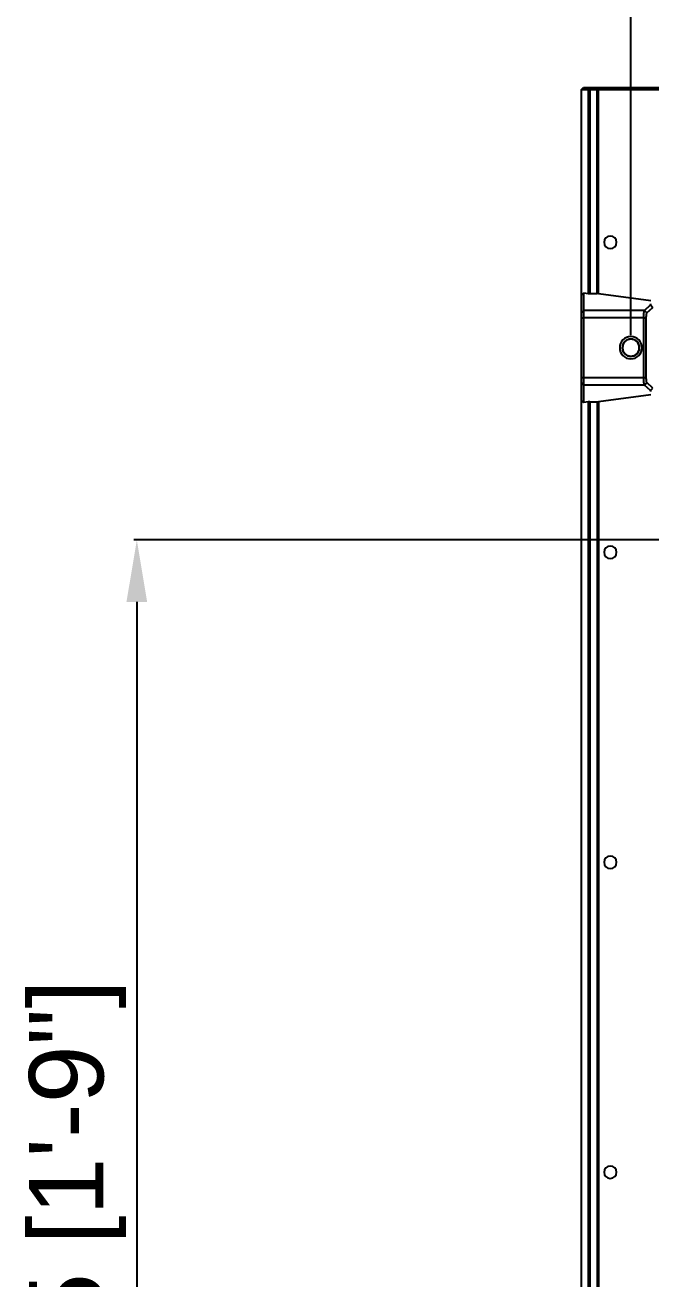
# Model space of a CAD drawing. Header units: millimetres. Extents: x -1070 to 42146, y 1440 to 12921.
# Drawn here: x 1833 to 2086, y 3041 to 3547 of the extents above; entities that cross this region are included whole.
import ezdxf

# ---------------------------------------------------------------- set-up
doc = ezdxf.new("R2010")
doc.units = ezdxf.units.MM
doc.layers.add('DIM', color=4, linetype='Continuous')
doc.layers.add('n', color=7, linetype='Continuous')
doc.styles.get("Standard").update_dxf_attribs({"font": 'arial.ttf'})
doc.dimstyles.new('ISO-200', dxfattribs={"dimtxt": 30, "dimasz": 25, "dimexe": 1.25, "dimexo": 5, "dimgap": 5, "dimtad": 1, "dimtoh": 1, "dimdec": 1, "dimdsep": 46, "dimtxsty": 'Standard', "dimcen": 2.5, "dimadec": 0, "dimazin": 0, "dimtfac": 1, "dimtdec": 1, "dimtmove": 0, "dimatfit": 3, "dimfxl": 1, "dimarcsym": 0})

# ---------------------------------------------------------------- blocks, each defined once
blk = doc.blocks.new('*D65')
at = {"layer": 'Defpoints', "color": 0, "transparency": 16777216}
for p in [(2537.58, 3764.4), (2077.58, 3416.54), (2537.58, 3416.54)]:
    blk.add_point(p, dxfattribs=at)
at = {"layer": 'DIM', "color": 0, "lineweight": -2, "transparency": 16777216}
for p, q in [((2077.58, 3421.54), (2077.58, 3765.65)), ((2102.58, 3764.4), (2512.58, 3764.4)), ((2537.58, 3421.54), (2537.58, 3765.65))]:
    blk.add_line(p, q, dxfattribs=at)
at = {"layer": 'DIM', "color": 0, "transparency": 16777216}
for points in [[(2102.58, 3768.56), (2102.58, 3760.23), (2077.58, 3764.4)], [(2512.58, 3768.56), (2512.58, 3760.23), (2537.58, 3764.4)]]:
    blk.add_solid(points, dxfattribs=at)
at = {"layer": 'DIM', "color": 0, "lineweight": -3, "transparency": 16777216, "insert": (2309.75, 3808.24), "char_height": 30, "attachment_point": 2}
blk.add_mtext('460 [1\'-6 1/8"]', dxfattribs=at)
blk = doc.blocks.new('*D68')
at = {"layer": 'Defpoints', "color": 0, "transparency": 16777216}
for p in [(2305.58, 3339.04), (1878.41, 2805.54), (2305.58, 2805.54)]:
    blk.add_point(p, dxfattribs=at)
at = {"layer": 'DIM', "color": 0, "lineweight": -2, "transparency": 16777216}
for p, q in [((2300.58, 3339.04), (1877.16, 3339.04)), ((1878.41, 3314.04), (1878.41, 2830.54)), ((2300.58, 2805.54), (1877.16, 2805.54))]:
    blk.add_line(p, q, dxfattribs=at)
at = {"layer": 'DIM', "color": 0, "transparency": 16777216}
for points in [[(1874.24, 3314.04), (1882.58, 3314.04), (1878.41, 3339.04)], [(1874.24, 2830.54), (1882.58, 2830.54), (1878.41, 2805.54)]]:
    blk.add_solid(points, dxfattribs=at)
at = {"layer": 'DIM', "color": 0, "lineweight": -3, "transparency": 16777216, "insert": (1834.96, 3050.09), "char_height": 30, "attachment_point": 2, "rotation": 90}
blk.add_mtext('533.5 [1\'-9"]', dxfattribs=at)

msp = doc.modelspace()

# ---------------------------------------------------------------- linework, layer by layer
at = {"layer": 'n', "color": 7, "linetype": 'Continuous', "lineweight": -3, "true_color": 0xffffff}
for p, q in [((2057.683, 3520.641), (2058.483, 3521.441)), ((2057.683, 3437.769), (2057.683, 3520.641)), ((2057.683, 3520.641), (2060.39, 3520.641)), ((2058.483, 3521.441), (2060.956, 3521.441)), ((2060.956, 3521.441), (2060.39, 3520.641)), ((2060.39, 3520.641), (2060.39, 3438.421)), ((2060.39, 3520.641), (2061.097, 3520.641)), ((2060.956, 3521.441), (2061.097, 3521.441)), ((2061.097, 3521.441), (2064.061, 3521.441)), ((2061.097, 3521.441), (2061.097, 3520.641)), ((2061.097, 3520.641), (2061.097, 3438.382)), ((2061.097, 3520.641), (2064.061, 3520.641)), ((2064.061, 3521.441), (2065.121, 3521.441)), ((2064.061, 3521.441), (2064.061, 3520.641)), ((2064.061, 3438.382), (2064.061, 3520.641)), ((2064.061, 3520.641), (2064.556, 3520.641)), ((2065.121, 3521.441), (2064.556, 3520.641)), ((2064.556, 3520.641), (2117.985, 3520.641)), ((2064.556, 3438.355), (2064.556, 3520.641)), ((2065.121, 3521.441), (2107.483, 3521.441)), ((2057.683, 3437.769), (2058.683, 3438.646)), ((2058.683, 3438.646), (2060.39, 3438.421)), ((2058.683, 3431.59), (2058.683, 3438.646)), ((2061.097, 3438.382), (2064.061, 3438.382)), ((2064.556, 3438.355), (2085.664, 3435.576)), ((2057.683, 3430.599), (2057.683, 3437.769)), ((2083.046, 3431.59), (2085.473, 3433.828)), ((2085.473, 3433.828), (2086.482, 3432.818)), ((2057.683, 3430.599), (2058.683, 3431.59)), ((2057.683, 3428.616), (2057.683, 3430.599)), ((2057.683, 3404.466), (2057.683, 3428.616)), ((2057.683, 3428.616), (2058.683, 3428.616)), ((2083.046, 3431.59), (2058.683, 3431.59)), ((2058.683, 3428.616), (2058.683, 3431.59)), ((2058.683, 3404.466), (2058.683, 3428.616)), ((2082.799, 3428.616), (2058.683, 3428.616)), ((2082.799, 3404.466), (2082.799, 3428.616)), ((2082.799, 3428.616), (2083.808, 3428.616)), ((2083.046, 3431.59), (2084.054, 3430.58)), ((2083.808, 3404.466), (2083.808, 3428.616)), ((2084.054, 3430.58), (2086.482, 3432.818)), ((2057.683, 3402.483), (2057.683, 3404.466)), ((2057.683, 3404.466), (2058.683, 3404.466)), ((2058.683, 3401.491), (2058.683, 3404.466)), ((2058.683, 3404.466), (2082.799, 3404.466)), ((2082.799, 3404.466), (2083.808, 3404.466)), ((2057.683, 3395.313), (2057.683, 3402.483)), ((2057.683, 3402.483), (2058.683, 3401.491)), ((2058.683, 3394.436), (2058.683, 3401.491)), ((2083.046, 3401.491), (2058.683, 3401.491)), ((2083.046, 3401.491), (2084.054, 3402.501)), ((2085.473, 3399.254), (2083.046, 3401.491)), ((2086.482, 3400.264), (2084.054, 3402.501)), ((2085.473, 3399.254), (2086.482, 3400.264)), ((2057.683, 2897.769), (2057.683, 3395.313)), ((2058.683, 3394.436), (2057.683, 3395.313)), ((2060.39, 3394.66), (2058.683, 3394.436)), ((2060.39, 3394.66), (2060.39, 3021.541)), ((2061.097, 3394.699), (2064.061, 3394.699)), ((2061.097, 3394.699), (2061.097, 3021.541)), ((2064.061, 3394.699), (2064.061, 2898.382)), ((2085.664, 3397.505), (2064.556, 3394.726)), ((2064.556, 3394.726), (2064.556, 2898.355))]:
    msp.add_line(p, q, dxfattribs=at)
for centre, radius, start, end in [((2069.302, 3459.041), 2.5, 0, 180), ((2069.302, 3459.041), 2.5, 180, 0), ((2077.583, 3416.541), 4.5, 0, 180), ((2077.583, 3416.541), 3.5, 0, 180), ((2077.583, 3416.541), 3.4, 2.6087, 177.3913), ((2077.583, 3416.541), 4.5, 180, 0), ((2077.583, 3416.541), 3.5, 180, 0), ((2077.583, 3416.541), 3.4, 177.3913, 180), ((2077.583, 3416.541), 3.4, 180, 182.6087), ((2077.583, 3416.541), 3.4, 182.6087, 357.3913), ((2077.583, 3416.541), 3.4, 0, 2.6087), ((2077.583, 3416.541), 3.4, 357.3913, 0), ((2069.302, 3334.041), 2.5, 0, 180), ((2069.302, 3334.041), 2.5, 180, 0), ((2069.302, 3209.041), 2.5, 0, 180), ((2069.302, 3209.041), 2.5, 180, 0), ((2069.302, 3084.041), 2.5, 0, 180), ((2069.302, 3084.041), 2.5, 180, 0)]:
    msp.add_arc(centre, radius, start, end, dxfattribs=at)
for centre, major_axis, start_param, end_param in [((2061.097, 3438.514), (1, 0), -2.3561945, -1.5707963), ((2064.061, 3438.29), (0.7, 0), 0.7853982, 1.5707963), ((2061.097, 3394.567), (1, 0), 1.5707963, 2.3561945), ((2064.061, 3394.791), (0.7, 0), -1.5707963, -0.7853982)]:
    msp.add_ellipse(centre, major_axis=major_axis, ratio=0.1316525, start_param=start_param, end_param=end_param, dxfattribs=at)
for points, knots in [([(2085.474, 3433.828), (2085.529, 3433.879), (2085.622, 3433.983), (2085.664, 3434.12), (2085.664, 3434.181)], [0, 0, 0, 0, 0.5529052, 1, 1, 1, 1]), ([(2082.799, 3428.616), (2082.8, 3428.969), (2082.808, 3429.484), (2082.837, 3430.144), (2082.866, 3430.575), (2082.902, 3430.943), (2082.941, 3431.236), (2082.985, 3431.444), (2083.02, 3431.556), (2083.046, 3431.59)], [0, 0, 0, 0, 0.3533836, 0.515809, 0.6615109, 0.7860022, 0.8856202, 0.957345, 1, 1, 1, 1]), ([(2083.808, 3428.616), (2083.808, 3428.85), (2083.819, 3429.287), (2083.859, 3429.806), (2083.91, 3430.155), (2083.951, 3430.349), (2083.994, 3430.487), (2084.032, 3430.56), (2084.054, 3430.58)], [0, 0, 0, 0, 0.351134, 0.6573057, 0.7813076, 0.8810403, 0.9539513, 1, 1, 1, 1]), ([(2083.046, 3401.491), (2083.02, 3401.526), (2082.985, 3401.637), (2082.941, 3401.845), (2082.902, 3402.139), (2082.866, 3402.506), (2082.837, 3402.937), (2082.808, 3403.597), (2082.8, 3404.113), (2082.799, 3404.466)], [0, 0, 0, 0, 0.042655, 0.1143798, 0.2139978, 0.3384891, 0.484191, 0.6466164, 1, 1, 1, 1]), ([(2084.054, 3402.501), (2084.032, 3402.522), (2083.994, 3402.595), (2083.951, 3402.733), (2083.91, 3402.927), (2083.859, 3403.275), (2083.819, 3403.794), (2083.808, 3404.232), (2083.808, 3404.466)], [0, 0, 0, 0, 0.0460487, 0.1189597, 0.2186924, 0.3426943, 0.648866, 1, 1, 1, 1]), ([(2085.664, 3398.9), (2085.664, 3398.961), (2085.622, 3399.099), (2085.529, 3399.202), (2085.474, 3399.254)], [0, 0, 0, 0, 0.4470948, 1, 1, 1, 1])]:
    msp.add_open_spline(points, degree=3, knots=knots, dxfattribs=at)

# ---------------------------------------------------------------- dimensions: what is measured, and where the dimension line sits
at = {"layer": 'DIM', "color": 7, "lineweight": -3}
dim = msp.add_linear_dim(base=(2537.583, 3764.397), p1=(2077.583, 3416.541), p2=(2537.583, 3416.541), dimstyle='ISO-200', dxfattribs=at)
dim.commit()
dim.dimension.update_dxf_attribs({"geometry": '*D65', "text_midpoint": (2309.75, 3764.397), "dimtype": 160})
dim = msp.add_linear_dim(base=(1878.409, 2805.541), p1=(2305.583, 3339.041), p2=(2305.583, 2805.541), angle=270, dimstyle='ISO-200', dxfattribs=at)
dim.commit()
dim.dimension.update_dxf_attribs({"geometry": '*D68', "text_midpoint": (1878.409, 3050.091), "dimtype": 160})

doc.saveas('drawing.dxf')
